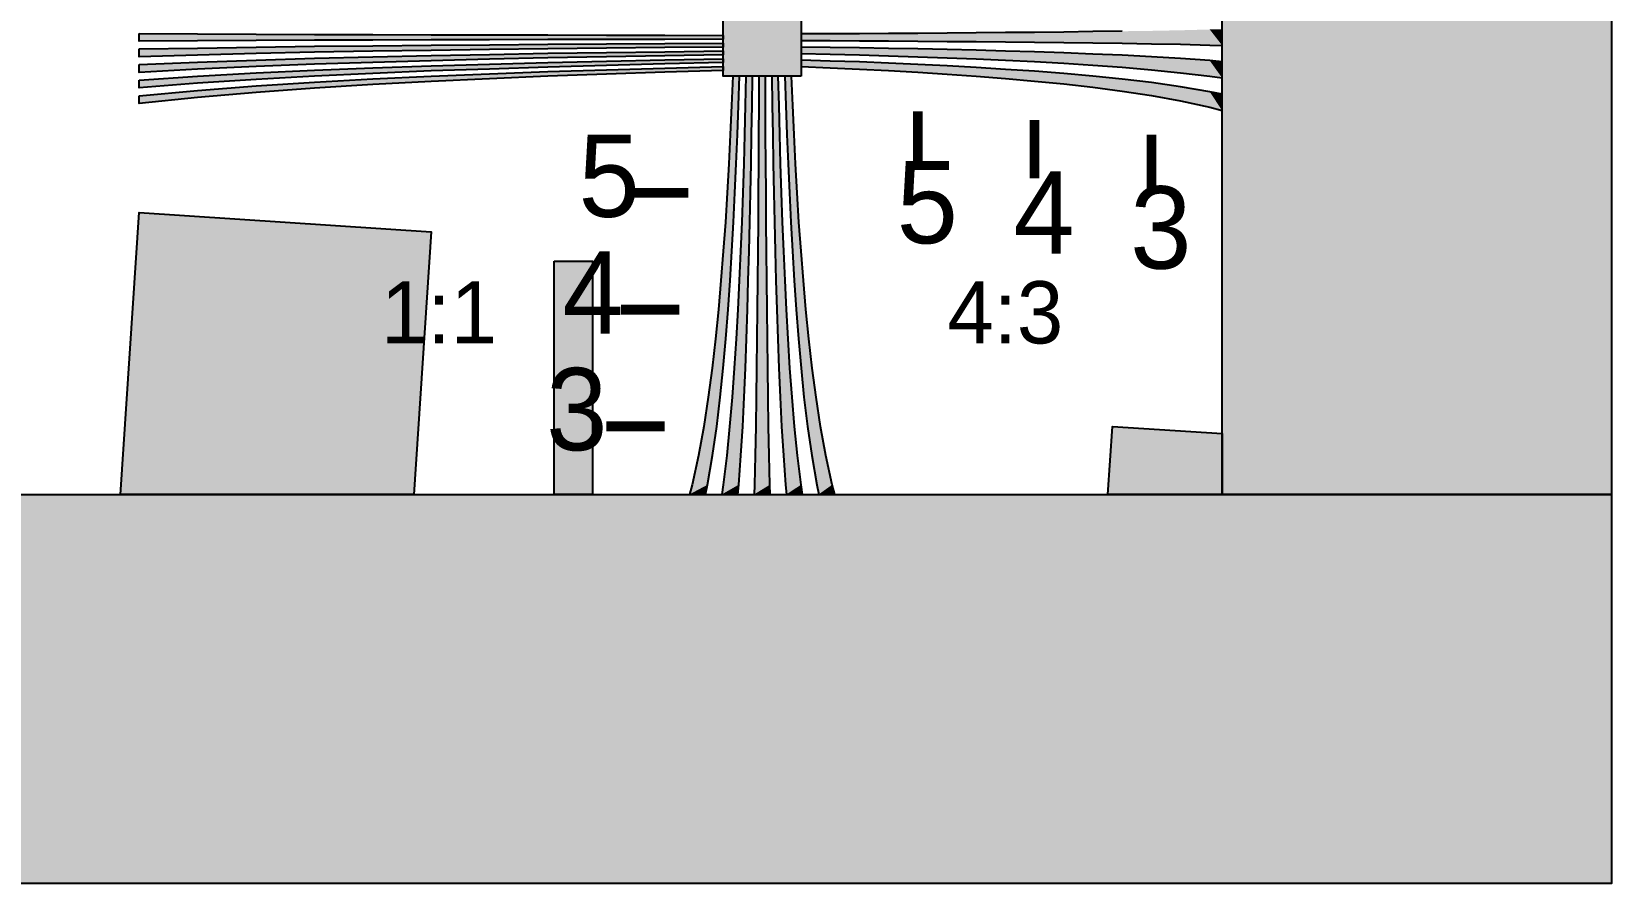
# Model space of a CAD drawing. Header units: millimetres. Extents: x 178 to 1404, y 24 to 984.
# Drawn here: x 1079.8 to 1404.4, y 24.2 to 199.4 of the extents above; entities that cross this region are included whole.
import ezdxf

# ---------------------------------------------------------------- set-up
doc = ezdxf.new("R2010")
doc.units = ezdxf.units.MM
for name, color, linetype in [('FRAME', 7, 'Continuous'), ('LABELS', 7, 'Continuous'), ('PERIPHERY', 7, 'Continuous'), ('SFR', 7, 'Continuous')]:
    doc.layers.add(name, color=color, linetype=linetype)

msp = doc.modelspace()

# ---------------------------------------------------------------- hatches: boundary and pattern name
at = {"layer": 'FRAME', "true_color": 0x000000}
h = msp.add_hatch(color=7, dxfattribs=at)
h.dxf.hatch_style = 1
h.paths.add_polyline_path([(1324.44, 904.25), (1404.44, 904.25), (1404.44, 104.25), (1324.44, 104.25), (1324.44, 904.25)])
h = msp.add_hatch(color=7, dxfattribs=at)
h.dxf.hatch_style = 1
h.paths.add_polyline_path([(1187.17, 152.23), (1195.07, 152.23), (1195.07, 104.25), (1187.17, 104.25), (1187.17, 152.23)])
h = msp.add_hatch(color=7, dxfattribs=at)
h.dxf.hatch_style = 1
h.paths.add_polyline_path([(177.8, 104.25), (1404.44, 104.25), (1404.44, 24.25), (177.8, 24.25), (177.8, 104.25)])
at = {"layer": 'PERIPHERY', "true_color": 0x000000}
h = msp.add_hatch(color=7, dxfattribs=at)
h.dxf.hatch_style = 1
h.paths.add_polyline_path([(1237.9, 190.24), (1221.9, 190.24), (1221.9, 206.24), (1237.9, 206.24), (1237.9, 190.24)])
h = msp.add_hatch(color=7, dxfattribs=at)
h.dxf.hatch_style = 1
h.paths.add_polyline_path([(1101.9, 199.04), (1113.9, 198.96), (1125.9, 198.92), (1137.9, 198.84), (1149.9, 198.8), (1161.9, 198.76), (1173.9, 198.72), (1185.9, 198.72), (1197.9, 198.68), (1209.9, 198.68), (1221.9, 198.64), (1221.9, 197.84), (1209.9, 197.8), (1197.9, 197.8), (1185.9, 197.76), (1173.9, 197.72), (1161.9, 197.72), (1149.9, 197.68), (1137.9, 197.64), (1125.9, 197.56), (1113.9, 197.52), (1101.9, 197.44), (1101.9, 199.04)])
h = msp.add_hatch(color=7, dxfattribs=at)
h.dxf.hatch_style = 1
h.paths.add_polyline_path([(1324.44, 199.92), (1321.9, 199.85), (1315.9, 199.69), (1309.9, 199.57), (1303.9, 199.49), (1297.9, 199.41), (1291.9, 199.33), (1285.9, 199.25), (1279.9, 199.21), (1273.9, 199.13), (1267.9, 199.09), (1261.9, 199.05), (1255.9, 199.01), (1249.9, 198.97), (1243.9, 198.93), (1237.9, 198.93), (1237.9, 197.57), (1243.9, 197.57), (1249.9, 197.53), (1255.9, 197.49), (1261.9, 197.45), (1267.9, 197.41), (1273.9, 197.37), (1279.9, 197.29), (1285.9, 197.25), (1291.9, 197.17), (1297.9, 197.09), (1303.9, 197.01), (1309.9, 196.93), (1315.9, 196.81), (1321.9, 196.65), (1324.44, 196.58), (1324.44, 199.92)])
h = msp.add_hatch(color=7, dxfattribs=at)
h.dxf.hatch_style = 1
h.paths.add_polyline_path([(1101.9, 195.84), (1113.9, 196.04), (1125.9, 196.24), (1137.9, 196.4), (1149.9, 196.52), (1161.9, 196.64), (1173.9, 196.72), (1185.9, 196.84), (1197.9, 196.92), (1209.9, 196.96), (1221.9, 197.04), (1221.9, 196.24), (1209.9, 196.12), (1197.9, 196), (1185.9, 195.88), (1173.9, 195.72), (1161.9, 195.56), (1149.9, 195.4), (1137.9, 195.16), (1125.9, 194.92), (1113.9, 194.6), (1101.9, 194.24), (1101.9, 195.84)])
h = msp.add_hatch(color=7, dxfattribs=at)
h.dxf.hatch_style = 1
h.paths.add_polyline_path([(1101.9, 192.64), (1113.9, 193.16), (1125.9, 193.56), (1137.9, 193.92), (1149.9, 194.24), (1161.9, 194.52), (1173.9, 194.72), (1185.9, 194.96), (1197.9, 195.12), (1209.9, 195.28), (1221.9, 195.44), (1221.9, 194.64), (1209.9, 194.44), (1197.9, 194.24), (1185.9, 194), (1173.9, 193.72), (1161.9, 193.44), (1149.9, 193.08), (1137.9, 192.71), (1125.9, 192.23), (1113.9, 191.68), (1101.9, 191.04), (1101.9, 192.64)])
h = msp.add_hatch(color=7, dxfattribs=at)
h.dxf.hatch_style = 1
h.paths.add_polyline_path([(1324.44, 193.23), (1321.9, 193.45), (1315.9, 193.89), (1309.9, 194.25), (1303.9, 194.57), (1297.9, 194.81), (1291.9, 195.05), (1285.9, 195.25), (1279.9, 195.41), (1273.9, 195.57), (1267.9, 195.73), (1261.9, 195.85), (1255.9, 195.97), (1249.9, 196.05), (1243.9, 196.17), (1237.9, 196.25), (1237.9, 194.93), (1243.9, 194.77), (1249.9, 194.61), (1255.9, 194.45), (1261.9, 194.25), (1267.9, 194.05), (1273.9, 193.81), (1279.9, 193.53), (1285.9, 193.25), (1291.9, 192.93), (1297.9, 192.53), (1303.9, 192.09), (1309.9, 191.57), (1315.9, 190.97), (1321.9, 190.25), (1324.44, 189.88), (1324.44, 193.23)])
h = msp.add_hatch(color=7, dxfattribs=at)
h.dxf.hatch_style = 1
h.paths.add_polyline_path([(1101.9, 189.44), (1113.9, 190.24), (1125.9, 190.92), (1137.9, 191.48), (1149.9, 191.96), (1161.9, 192.36), (1173.9, 192.71), (1185.9, 193.08), (1197.9, 193.36), (1209.9, 193.6), (1221.9, 193.84), (1221.9, 193.04), (1209.9, 192.76), (1197.9, 192.48), (1185.9, 192.12), (1173.9, 191.72), (1161.9, 191.32), (1149.9, 190.8), (1137.9, 190.24), (1125.9, 189.56), (1113.9, 188.8), (1101.9, 187.84), (1101.9, 189.44)])
h = msp.add_hatch(color=7, dxfattribs=at)
h.dxf.hatch_style = 1
h.paths.add_polyline_path([(1101.9, 186.23), (1113.9, 187.32), (1125.9, 188.24), (1137.9, 189), (1149.9, 189.68), (1161.9, 190.24), (1173.9, 190.72), (1185.9, 191.2), (1197.9, 191.56), (1209.9, 191.92), (1221.9, 192.24), (1221.9, 191.44), (1209.9, 191.08), (1197.9, 190.68), (1185.9, 190.24), (1173.9, 189.72), (1161.9, 189.16), (1149.9, 188.52), (1137.9, 187.76), (1125.9, 186.92), (1113.9, 185.88), (1101.9, 184.64), (1101.9, 186.23)])
h = msp.add_hatch(color=7, dxfattribs=at)
h.dxf.hatch_style = 1
h.paths.add_polyline_path([(1324.44, 186.52), (1321.9, 187.05), (1315.9, 188.05), (1309.9, 188.93), (1303.9, 189.65), (1297.9, 190.25), (1291.9, 190.77), (1285.9, 191.25), (1279.9, 191.65), (1273.9, 192.01), (1267.9, 192.37), (1261.9, 192.65), (1255.9, 192.93), (1249.9, 193.17), (1243.9, 193.37), (1237.9, 193.57), (1237.9, 192.25), (1243.9, 191.97), (1249.9, 191.69), (1255.9, 191.41), (1261.9, 191.05), (1267.9, 190.69), (1273.9, 190.25), (1279.9, 189.77), (1285.9, 189.25), (1291.9, 188.65), (1297.9, 187.97), (1303.9, 187.17), (1309.9, 186.25), (1315.9, 185.17), (1321.9, 183.85), (1324.44, 183.17), (1324.44, 186.52)])
h = msp.add_hatch(color=7, dxfattribs=at)
h.dxf.hatch_style = 1
h.paths.add_polyline_path([(1218.3, 104.25), (1218.71, 106.24), (1219.71, 112.24), (1220.59, 118.24), (1221.31, 124.24), (1221.91, 130.24), (1222.43, 136.24), (1222.91, 142.24), (1223.31, 148.24), (1223.67, 154.24), (1224.03, 160.24), (1224.31, 166.24), (1224.59, 172.24), (1224.83, 178.24), (1225.03, 184.24), (1225.23, 190.24), (1223.91, 190.24), (1223.63, 184.24), (1223.35, 178.24), (1223.07, 172.24), (1222.71, 166.24), (1222.35, 160.24), (1221.91, 154.24), (1221.43, 148.24), (1220.91, 142.24), (1220.31, 136.24), (1219.63, 130.24), (1218.83, 124.24), (1217.91, 118.24), (1216.83, 112.24), (1215.51, 106.24), (1214.98, 104.25), (1218.3, 104.25)])
h = msp.add_hatch(color=7, dxfattribs=at)
h.dxf.hatch_style = 1
h.paths.add_polyline_path([(1224.94, 104.25), (1225.11, 106.24), (1225.55, 112.24), (1225.92, 118.24), (1226.24, 124.24), (1226.48, 130.24), (1226.72, 136.24), (1226.91, 142.24), (1227.07, 148.24), (1227.23, 154.24), (1227.4, 160.24), (1227.51, 166.24), (1227.64, 172.24), (1227.72, 178.24), (1227.83, 184.24), (1227.92, 190.24), (1226.59, 190.24), (1226.43, 184.24), (1226.28, 178.24), (1226.12, 172.24), (1225.92, 166.24), (1225.72, 160.24), (1225.48, 154.24), (1225.19, 148.24), (1224.92, 142.24), (1224.6, 136.24), (1224.19, 130.24), (1223.76, 124.24), (1223.23, 118.24), (1222.63, 112.24), (1221.91, 106.24), (1221.62, 104.25), (1224.94, 104.25)])
h = msp.add_hatch(color=7, dxfattribs=at)
h.dxf.hatch_style = 1
h.paths.add_polyline_path([(1231.56, 104.25), (1231.51, 106.24), (1231.35, 112.24), (1231.23, 118.24), (1231.15, 124.24), (1231.07, 130.24), (1230.99, 136.24), (1230.91, 142.24), (1230.87, 148.24), (1230.79, 154.24), (1230.75, 160.24), (1230.71, 166.24), (1230.67, 172.24), (1230.63, 178.24), (1230.59, 184.24), (1230.59, 190.24), (1229.23, 190.24), (1229.23, 184.24), (1229.19, 178.24), (1229.15, 172.24), (1229.11, 166.24), (1229.07, 160.24), (1229.04, 154.24), (1228.96, 148.24), (1228.91, 142.24), (1228.83, 136.24), (1228.75, 130.24), (1228.67, 124.24), (1228.59, 118.24), (1228.47, 112.24), (1228.31, 106.24), (1228.26, 104.25), (1231.56, 104.25)])
h = msp.add_hatch(color=7, dxfattribs=at)
h.dxf.hatch_style = 1
h.paths.add_polyline_path([(1238.21, 104.25), (1237.91, 106.24), (1237.19, 112.24), (1236.59, 118.24), (1236.07, 124.24), (1235.63, 130.24), (1235.23, 136.24), (1234.91, 142.24), (1234.63, 148.24), (1234.35, 154.24), (1234.11, 160.24), (1233.91, 166.24), (1233.71, 172.24), (1233.55, 178.24), (1233.39, 184.24), (1233.23, 190.24), (1231.91, 190.24), (1231.99, 184.24), (1232.11, 178.24), (1232.19, 172.24), (1232.31, 166.24), (1232.43, 160.24), (1232.59, 154.24), (1232.75, 148.24), (1232.91, 142.24), (1233.11, 136.24), (1233.35, 130.24), (1233.59, 124.24), (1233.91, 118.24), (1234.27, 112.24), (1234.71, 106.24), (1234.89, 104.25), (1238.21, 104.25)])
h = msp.add_hatch(color=7, dxfattribs=at)
h.dxf.hatch_style = 1
h.paths.add_polyline_path([(1244.85, 104.25), (1244.32, 106.24), (1242.99, 112.24), (1241.91, 118.24), (1240.99, 124.24), (1240.19, 130.24), (1239.51, 136.24), (1238.91, 142.24), (1238.4, 148.24), (1237.92, 154.24), (1237.47, 160.24), (1237.11, 166.24), (1236.75, 172.24), (1236.47, 178.24), (1236.19, 184.24), (1235.91, 190.24), (1234.59, 190.24), (1234.79, 184.24), (1234.99, 178.24), (1235.23, 172.24), (1235.52, 166.24), (1235.79, 160.24), (1236.15, 154.24), (1236.52, 148.24), (1236.92, 142.24), (1237.39, 136.24), (1237.92, 130.24), (1238.51, 124.24), (1239.23, 118.24), (1240.12, 112.24), (1241.12, 106.24), (1241.53, 104.25), (1244.85, 104.25)])
at = {"layer": 'SFR', "true_color": 0x000000}
h = msp.add_hatch(color=7, dxfattribs=at)
h.dxf.hatch_style = 1
h.paths.add_polyline_path([(1158.3, 104.25), (1098.03, 104.25), (1101.9, 162.24), (1161.9, 158.24), (1158.3, 104.25)])
h = msp.add_hatch(color=7, dxfattribs=at)
h.dxf.hatch_style = 1
h.paths.add_polyline_path([(1324.44, 104.25), (1300.96, 104.25), (1301.9, 118.24), (1324.44, 116.74), (1324.44, 104.25)])

# ---------------------------------------------------------------- linework, layer by layer
at = {"layer": 'FRAME', "color": 250}
for points in [[(1324.44, 904.25), (1404.44, 904.25), (1404.44, 104.25), (1324.44, 104.25), (1324.44, 904.25)], [(1187.17, 152.23), (1195.07, 152.23), (1195.07, 104.25), (1187.17, 104.25), (1187.17, 152.23)], [(177.8, 104.25), (1404.44, 104.25), (1404.44, 24.25), (177.8, 24.25), (177.8, 104.25)]]:
    msp.add_lwpolyline(points, close=True, dxfattribs=at)
at = {"layer": 'FRAME', "color": 250, "true_color": 0x000000}
for points in [[(1324.44, 904.25), (1324.44, 104.25), (1404.44, 104.25)], [(1404.44, 104.25), (1404.44, 904.25), (1324.44, 904.25)], [(1187.17, 152.23), (1187.17, 104.25), (1195.07, 104.25)], [(1195.07, 104.25), (1195.07, 152.23), (1187.17, 152.23)], [(177.8, 104.25), (177.8, 24.25), (1404.44, 24.25)], [(1404.44, 24.25), (1404.44, 104.25), (177.8, 104.25)]]:
    msp.add_solid(points, dxfattribs=at)
at = {"layer": 'PERIPHERY', "color": 250}
for points in [[(1237.9, 190.24), (1221.9, 190.24), (1221.9, 206.24), (1237.9, 206.24), (1237.9, 190.24)], [(1101.9, 199.04), (1113.9, 198.96), (1125.9, 198.92), (1137.9, 198.84), (1149.9, 198.8), (1161.9, 198.76), (1173.9, 198.72), (1185.9, 198.72), (1197.9, 198.68), (1209.9, 198.68), (1221.9, 198.64), (1221.9, 197.84), (1209.9, 197.8), (1197.9, 197.8), (1185.9, 197.76), (1173.9, 197.72), (1161.9, 197.72), (1149.9, 197.68), (1137.9, 197.64), (1125.9, 197.56), (1113.9, 197.52), (1101.9, 197.44), (1101.9, 199.04)], [(1101.9, 195.84), (1113.9, 196.04), (1125.9, 196.24), (1137.9, 196.4), (1149.9, 196.52), (1161.9, 196.64), (1173.9, 196.72), (1185.9, 196.84), (1197.9, 196.92), (1209.9, 196.96), (1221.9, 197.04), (1221.9, 196.24), (1209.9, 196.12), (1197.9, 196), (1185.9, 195.88), (1173.9, 195.72), (1161.9, 195.56), (1149.9, 195.4), (1137.9, 195.16), (1125.9, 194.92), (1113.9, 194.6), (1101.9, 194.24), (1101.9, 195.84)], [(1101.9, 192.64), (1113.9, 193.16), (1125.9, 193.56), (1137.9, 193.92), (1149.9, 194.24), (1161.9, 194.52), (1173.9, 194.72), (1185.9, 194.96), (1197.9, 195.12), (1209.9, 195.28), (1221.9, 195.44), (1221.9, 194.64), (1209.9, 194.44), (1197.9, 194.24), (1185.9, 194), (1173.9, 193.72), (1161.9, 193.44), (1149.9, 193.08), (1137.9, 192.71), (1125.9, 192.23), (1113.9, 191.68), (1101.9, 191.04), (1101.9, 192.64)], [(1324.44, 193.23), (1321.9, 193.45), (1315.9, 193.89), (1309.9, 194.25), (1303.9, 194.57), (1297.9, 194.81), (1291.9, 195.05), (1285.9, 195.25), (1279.9, 195.41), (1273.9, 195.57), (1267.9, 195.73), (1261.9, 195.85), (1255.9, 195.97), (1249.9, 196.05), (1243.9, 196.17), (1237.9, 196.25), (1237.9, 194.93), (1243.9, 194.77), (1249.9, 194.61), (1255.9, 194.45), (1261.9, 194.25), (1267.9, 194.05), (1273.9, 193.81), (1279.9, 193.53), (1285.9, 193.25), (1291.9, 192.93), (1297.9, 192.53), (1303.9, 192.09), (1309.9, 191.57), (1315.9, 190.97), (1321.9, 190.25), (1324.44, 189.88), (1324.44, 193.23)], [(1101.9, 189.44), (1113.9, 190.24), (1125.9, 190.92), (1137.9, 191.48), (1149.9, 191.96), (1161.9, 192.36), (1173.9, 192.71), (1185.9, 193.08), (1197.9, 193.36), (1209.9, 193.6), (1221.9, 193.84), (1221.9, 193.04), (1209.9, 192.76), (1197.9, 192.48), (1185.9, 192.12), (1173.9, 191.72), (1161.9, 191.32), (1149.9, 190.8), (1137.9, 190.24), (1125.9, 189.56), (1113.9, 188.8), (1101.9, 187.84), (1101.9, 189.44)], [(1101.9, 186.23), (1113.9, 187.32), (1125.9, 188.24), (1137.9, 189), (1149.9, 189.68), (1161.9, 190.24), (1173.9, 190.72), (1185.9, 191.2), (1197.9, 191.56), (1209.9, 191.92), (1221.9, 192.24), (1221.9, 191.44), (1209.9, 191.08), (1197.9, 190.68), (1185.9, 190.24), (1173.9, 189.72), (1161.9, 189.16), (1149.9, 188.52), (1137.9, 187.76), (1125.9, 186.92), (1113.9, 185.88), (1101.9, 184.64), (1101.9, 186.23)], [(1324.44, 186.52), (1321.9, 187.05), (1315.9, 188.05), (1309.9, 188.93), (1303.9, 189.65), (1297.9, 190.25), (1291.9, 190.77), (1285.9, 191.25), (1279.9, 191.65), (1273.9, 192.01), (1267.9, 192.37), (1261.9, 192.65), (1255.9, 192.93), (1249.9, 193.17), (1243.9, 193.37), (1237.9, 193.57), (1237.9, 192.25), (1243.9, 191.97), (1249.9, 191.69), (1255.9, 191.41), (1261.9, 191.05), (1267.9, 190.69), (1273.9, 190.25), (1279.9, 189.77), (1285.9, 189.25), (1291.9, 188.65), (1297.9, 187.97), (1303.9, 187.17), (1309.9, 186.25), (1315.9, 185.17), (1321.9, 183.85), (1324.44, 183.17), (1324.44, 186.52)], [(1218.3, 104.25), (1218.71, 106.24), (1219.71, 112.24), (1220.59, 118.24), (1221.31, 124.24), (1221.91, 130.24), (1222.43, 136.24), (1222.91, 142.24), (1223.31, 148.24), (1223.67, 154.24), (1224.03, 160.24), (1224.31, 166.24), (1224.59, 172.24), (1224.83, 178.24), (1225.03, 184.24), (1225.23, 190.24), (1223.91, 190.24), (1223.63, 184.24), (1223.35, 178.24), (1223.07, 172.24), (1222.71, 166.24), (1222.35, 160.24), (1221.91, 154.24), (1221.43, 148.24), (1220.91, 142.24), (1220.31, 136.24), (1219.63, 130.24), (1218.83, 124.24), (1217.91, 118.24), (1216.83, 112.24), (1215.51, 106.24), (1214.98, 104.25), (1218.3, 104.25)], [(1224.94, 104.25), (1225.11, 106.24), (1225.55, 112.24), (1225.92, 118.24), (1226.24, 124.24), (1226.48, 130.24), (1226.72, 136.24), (1226.91, 142.24), (1227.07, 148.24), (1227.23, 154.24), (1227.4, 160.24), (1227.51, 166.24), (1227.64, 172.24), (1227.72, 178.24), (1227.83, 184.24), (1227.92, 190.24), (1226.59, 190.24), (1226.43, 184.24), (1226.28, 178.24), (1226.12, 172.24), (1225.92, 166.24), (1225.72, 160.24), (1225.48, 154.24), (1225.19, 148.24), (1224.92, 142.24), (1224.6, 136.24), (1224.19, 130.24), (1223.76, 124.24), (1223.23, 118.24), (1222.63, 112.24), (1221.91, 106.24), (1221.62, 104.25), (1224.94, 104.25)], [(1231.56, 104.25), (1231.51, 106.24), (1231.35, 112.24), (1231.23, 118.24), (1231.15, 124.24), (1231.07, 130.24), (1230.99, 136.24), (1230.91, 142.24), (1230.87, 148.24), (1230.79, 154.24), (1230.75, 160.24), (1230.71, 166.24), (1230.67, 172.24), (1230.63, 178.24), (1230.59, 184.24), (1230.59, 190.24), (1229.23, 190.24), (1229.23, 184.24), (1229.19, 178.24), (1229.15, 172.24), (1229.11, 166.24), (1229.07, 160.24), (1229.04, 154.24), (1228.96, 148.24), (1228.91, 142.24), (1228.83, 136.24), (1228.75, 130.24), (1228.67, 124.24), (1228.59, 118.24), (1228.47, 112.24), (1228.31, 106.24), (1228.26, 104.25), (1231.56, 104.25)], [(1238.21, 104.25), (1237.91, 106.24), (1237.19, 112.24), (1236.59, 118.24), (1236.07, 124.24), (1235.63, 130.24), (1235.23, 136.24), (1234.91, 142.24), (1234.63, 148.24), (1234.35, 154.24), (1234.11, 160.24), (1233.91, 166.24), (1233.71, 172.24), (1233.55, 178.24), (1233.39, 184.24), (1233.23, 190.24), (1231.91, 190.24), (1231.99, 184.24), (1232.11, 178.24), (1232.19, 172.24), (1232.31, 166.24), (1232.43, 160.24), (1232.59, 154.24), (1232.75, 148.24), (1232.91, 142.24), (1233.11, 136.24), (1233.35, 130.24), (1233.59, 124.24), (1233.91, 118.24), (1234.27, 112.24), (1234.71, 106.24), (1234.89, 104.25), (1238.21, 104.25)], [(1244.85, 104.25), (1244.32, 106.24), (1242.99, 112.24), (1241.91, 118.24), (1240.99, 124.24), (1240.19, 130.24), (1239.51, 136.24), (1238.91, 142.24), (1238.4, 148.24), (1237.92, 154.24), (1237.47, 160.24), (1237.11, 166.24), (1236.75, 172.24), (1236.47, 178.24), (1236.19, 184.24), (1235.91, 190.24), (1234.59, 190.24), (1234.79, 184.24), (1234.99, 178.24), (1235.23, 172.24), (1235.52, 166.24), (1235.79, 160.24), (1236.15, 154.24), (1236.52, 148.24), (1236.92, 142.24), (1237.39, 136.24), (1237.92, 130.24), (1238.51, 124.24), (1239.23, 118.24), (1240.12, 112.24), (1241.12, 106.24), (1241.53, 104.25), (1244.85, 104.25)]]:
    msp.add_lwpolyline(points, close=True, dxfattribs=at)
msp.add_lwpolyline([(1303.9, 199.49), (1297.9, 199.41), (1291.9, 199.33), (1285.9, 199.25), (1279.9, 199.21), (1273.9, 199.13), (1267.9, 199.09), (1261.9, 199.05), (1255.9, 199.01), (1249.9, 198.97), (1243.9, 198.93), (1237.9, 198.93), (1237.9, 197.57), (1243.9, 197.57), (1249.9, 197.53), (1255.9, 197.49), (1261.9, 197.45), (1267.9, 197.41), (1273.9, 197.37), (1279.9, 197.29), (1285.9, 197.25), (1291.9, 197.17), (1297.9, 197.09), (1303.9, 197.01), (1309.9, 196.93), (1315.9, 196.81), (1321.9, 196.65), (1324.44, 196.58), (1324.44, 199.92)], dxfattribs=at)
at = {"layer": 'PERIPHERY', "color": 250, "lineweight": 35, "const_width": 2}
for points in [[(1261.9, 183.05), (1261.9, 171.05)], [(1285.9, 181.25), (1285.9, 169.25)], [(1309.9, 178.25), (1309.9, 166.25)], [(1214.71, 166.24), (1202.71, 166.24)], [(1212.91, 142.24), (1200.91, 142.24)], [(1209.91, 118.24), (1197.91, 118.24)]]:
    msp.add_lwpolyline(points, dxfattribs=at)
at = {"layer": 'PERIPHERY', "color": 250, "true_color": 0x000000}
for points in [[(1237.9, 190.24), (1237.9, 206.24), (1221.9, 206.24)], [(1221.9, 206.24), (1221.9, 190.24), (1237.9, 190.24)], [(1101.9, 199.04), (1101.9, 197.44), (1113.9, 197.52)], [(1101.9, 199.04), (1113.9, 197.52), (1125.9, 197.56)], [(1101.9, 199.04), (1125.9, 197.56), (1137.9, 197.64)], [(1101.9, 199.04), (1137.9, 197.64), (1149.9, 197.68)], [(1101.9, 199.04), (1149.9, 197.68), (1161.9, 197.72)], [(1101.9, 199.04), (1161.9, 197.72), (1173.9, 197.72)], [(1101.9, 199.04), (1173.9, 197.72), (1185.9, 197.76)], [(1101.9, 199.04), (1185.9, 197.76), (1197.9, 197.8)], [(1101.9, 199.04), (1197.9, 197.8), (1209.9, 197.8)], [(1101.9, 199.04), (1209.9, 197.8), (1221.9, 197.84)], [(1221.9, 197.84), (1113.9, 198.96), (1101.9, 199.04)], [(1221.9, 197.84), (1125.9, 198.92), (1113.9, 198.96)], [(1221.9, 197.84), (1137.9, 198.84), (1125.9, 198.92)], [(1221.9, 197.84), (1149.9, 198.8), (1137.9, 198.84)], [(1221.9, 197.84), (1161.9, 198.76), (1149.9, 198.8)], [(1221.9, 197.84), (1173.9, 198.72), (1161.9, 198.76)], [(1221.9, 197.84), (1185.9, 198.72), (1173.9, 198.72)], [(1221.9, 197.84), (1197.9, 198.68), (1185.9, 198.72)], [(1221.9, 197.84), (1209.9, 198.68), (1197.9, 198.68)], [(1221.9, 197.84), (1221.9, 198.64), (1209.9, 198.68)], [(1324.44, 196.58), (1243.9, 198.93), (1237.9, 198.93)], [(1237.9, 198.93), (1237.9, 197.57), (1243.9, 197.57)], [(1237.9, 198.93), (1243.9, 197.57), (1249.9, 197.53)], [(1237.9, 198.93), (1249.9, 197.53), (1255.9, 197.49)], [(1237.9, 198.93), (1255.9, 197.49), (1261.9, 197.45)], [(1237.9, 198.93), (1261.9, 197.45), (1267.9, 197.41)], [(1237.9, 198.93), (1267.9, 197.41), (1273.9, 197.37)], [(1237.9, 198.93), (1273.9, 197.37), (1279.9, 197.29)], [(1237.9, 198.93), (1279.9, 197.29), (1285.9, 197.25)], [(1237.9, 198.93), (1285.9, 197.25), (1291.9, 197.17)], [(1237.9, 198.93), (1291.9, 197.17), (1297.9, 197.09)], [(1237.9, 198.93), (1297.9, 197.09), (1303.9, 197.01)], [(1237.9, 198.93), (1303.9, 197.01), (1309.9, 196.93)], [(1237.9, 198.93), (1309.9, 196.93), (1315.9, 196.81)], [(1324.44, 196.58), (1237.9, 198.93), (1315.9, 196.81)], [(1324.44, 196.58), (1249.9, 198.97), (1243.9, 198.93)], [(1324.44, 196.58), (1255.9, 199.01), (1249.9, 198.97)], [(1324.44, 196.58), (1261.9, 199.05), (1255.9, 199.01)], [(1324.44, 196.58), (1267.9, 199.09), (1261.9, 199.05)], [(1324.44, 196.58), (1273.9, 199.13), (1267.9, 199.09)], [(1324.44, 196.58), (1279.9, 199.21), (1273.9, 199.13)], [(1324.44, 196.58), (1285.9, 199.25), (1279.9, 199.21)], [(1324.44, 196.58), (1291.9, 199.33), (1285.9, 199.25)], [(1324.44, 196.58), (1297.9, 199.41), (1291.9, 199.33)], [(1324.44, 196.58), (1303.9, 199.49), (1297.9, 199.41)], [(1324.44, 196.58), (1309.9, 199.57), (1303.9, 199.49)], [(1324.44, 196.58), (1315.9, 199.69), (1309.9, 199.57)], [(1324.44, 196.58), (1321.9, 199.85), (1315.9, 199.69)], [(1324.44, 196.58), (1324.44, 199.92), (1321.9, 199.85)], [(1101.9, 195.84), (1221.9, 196.24), (1221.9, 197.04)], [(1101.9, 195.84), (1221.9, 197.04), (1209.9, 196.96)], [(1101.9, 195.84), (1209.9, 196.96), (1197.9, 196.92)], [(1101.9, 195.84), (1197.9, 196.92), (1185.9, 196.84)], [(1101.9, 195.84), (1185.9, 196.84), (1173.9, 196.72)], [(1101.9, 195.84), (1173.9, 196.72), (1161.9, 196.64)], [(1101.9, 195.84), (1161.9, 196.64), (1149.9, 196.52)], [(1101.9, 195.84), (1149.9, 196.52), (1137.9, 196.4)], [(1101.9, 195.84), (1137.9, 196.4), (1125.9, 196.24)], [(1101.9, 195.84), (1209.9, 196.12), (1221.9, 196.24)], [(1125.9, 196.24), (1113.9, 196.04), (1101.9, 195.84)], [(1101.9, 195.84), (1197.9, 196), (1209.9, 196.12)], [(1101.9, 195.84), (1185.9, 195.88), (1197.9, 196)], [(1101.9, 195.84), (1173.9, 195.72), (1185.9, 195.88)], [(1101.9, 195.84), (1101.9, 194.24), (1113.9, 194.6)], [(1101.9, 195.84), (1113.9, 194.6), (1125.9, 194.92)], [(1101.9, 195.84), (1125.9, 194.92), (1137.9, 195.16)], [(1101.9, 195.84), (1137.9, 195.16), (1149.9, 195.4)], [(1101.9, 195.84), (1149.9, 195.4), (1161.9, 195.56)], [(1101.9, 195.84), (1161.9, 195.56), (1173.9, 195.72)], [(1101.9, 192.64), (1221.9, 194.64), (1221.9, 195.44)], [(1101.9, 192.64), (1221.9, 195.44), (1209.9, 195.28)], [(1101.9, 192.64), (1209.9, 195.28), (1197.9, 195.12)], [(1101.9, 192.64), (1197.9, 195.12), (1185.9, 194.96)], [(1101.9, 192.64), (1185.9, 194.96), (1173.9, 194.72)], [(1291.9, 195.05), (1243.9, 196.17), (1237.9, 196.25)], [(1291.9, 195.05), (1237.9, 196.25), (1237.9, 194.93)], [(1291.9, 195.05), (1237.9, 194.93), (1243.9, 194.77)], [(1291.9, 195.05), (1249.9, 196.05), (1243.9, 196.17)], [(1291.9, 195.05), (1243.9, 194.77), (1249.9, 194.61)], [(1291.9, 195.05), (1255.9, 195.97), (1249.9, 196.05)], [(1291.9, 195.05), (1249.9, 194.61), (1255.9, 194.45)], [(1291.9, 195.05), (1261.9, 195.85), (1255.9, 195.97)], [(1291.9, 195.05), (1255.9, 194.45), (1261.9, 194.25)], [(1291.9, 195.05), (1267.9, 195.73), (1261.9, 195.85)], [(1291.9, 195.05), (1261.9, 194.25), (1267.9, 194.05)], [(1291.9, 195.05), (1273.9, 195.57), (1267.9, 195.73)], [(1291.9, 195.05), (1267.9, 194.05), (1273.9, 193.81)], [(1291.9, 195.05), (1279.9, 195.41), (1273.9, 195.57)], [(1291.9, 195.05), (1273.9, 193.81), (1279.9, 193.53)], [(1291.9, 195.05), (1285.9, 195.25), (1279.9, 195.41)], [(1291.9, 195.05), (1279.9, 193.53), (1285.9, 193.25)], [(1291.9, 195.05), (1285.9, 193.25), (1291.9, 192.93)], [(1324.44, 189.88), (1297.9, 194.81), (1291.9, 195.05)], [(1291.9, 195.05), (1291.9, 192.93), (1297.9, 192.53)], [(1291.9, 195.05), (1297.9, 192.53), (1303.9, 192.09)], [(1291.9, 195.05), (1303.9, 192.09), (1309.9, 191.57)], [(1291.9, 195.05), (1309.9, 191.57), (1315.9, 190.97)], [(1291.9, 195.05), (1315.9, 190.97), (1321.9, 190.25)], [(1291.9, 195.05), (1321.9, 190.25), (1324.44, 189.88)], [(1324.44, 189.88), (1303.9, 194.57), (1297.9, 194.81)], [(1101.9, 192.64), (1173.9, 194.72), (1161.9, 194.52)], [(1101.9, 192.64), (1209.9, 194.44), (1221.9, 194.64)], [(1101.9, 192.64), (1161.9, 194.52), (1149.9, 194.24)], [(1101.9, 192.64), (1197.9, 194.24), (1209.9, 194.44)], [(1101.9, 192.64), (1185.9, 194), (1197.9, 194.24)], [(1101.9, 192.64), (1149.9, 194.24), (1137.9, 193.92)], [(1101.9, 192.64), (1173.9, 193.72), (1185.9, 194)], [(1101.9, 192.64), (1137.9, 193.92), (1125.9, 193.56)], [(1101.9, 189.44), (1185.9, 192.12), (1221.9, 193.84)], [(1101.9, 189.44), (1221.9, 193.84), (1209.9, 193.6)], [(1101.9, 192.64), (1161.9, 193.44), (1173.9, 193.72)], [(1101.9, 189.44), (1209.9, 193.6), (1197.9, 193.36)], [(1125.9, 193.56), (1113.9, 193.16), (1101.9, 192.64)], [(1101.9, 192.64), (1149.9, 193.08), (1161.9, 193.44)], [(1101.9, 189.44), (1197.9, 193.36), (1185.9, 193.08)], [(1101.9, 192.64), (1137.9, 192.71), (1149.9, 193.08)], [(1101.9, 189.44), (1185.9, 193.08), (1173.9, 192.71)], [(1101.9, 192.64), (1125.9, 192.23), (1137.9, 192.71)], [(1101.9, 189.44), (1173.9, 192.71), (1161.9, 192.36)], [(1101.9, 192.64), (1101.9, 191.04), (1113.9, 191.68)], [(1101.9, 192.64), (1113.9, 191.68), (1125.9, 192.23)], [(1101.9, 189.44), (1161.9, 192.36), (1149.9, 191.96)], [(1101.9, 186.23), (1161.9, 189.16), (1221.9, 192.24)], [(1101.9, 186.23), (1221.9, 192.24), (1209.9, 191.92)], [(1101.9, 189.44), (1173.9, 191.72), (1185.9, 192.12)], [(1101.9, 189.44), (1149.9, 191.96), (1137.9, 191.48)], [(1101.9, 186.23), (1209.9, 191.92), (1197.9, 191.56)], [(1101.9, 189.44), (1161.9, 191.32), (1173.9, 191.72)], [(1101.9, 186.23), (1197.9, 191.56), (1185.9, 191.2)], [(1161.9, 189.16), (1173.9, 189.72), (1221.9, 192.24)], [(1173.9, 189.72), (1185.9, 190.24), (1221.9, 192.24)], [(1185.9, 192.12), (1197.9, 192.48), (1221.9, 193.84)], [(1185.9, 190.24), (1197.9, 190.68), (1221.9, 192.24)], [(1197.9, 192.48), (1209.9, 192.76), (1221.9, 193.84)], [(1197.9, 190.68), (1209.9, 191.08), (1221.9, 192.24)], [(1209.9, 192.76), (1221.9, 193.04), (1221.9, 193.84)], [(1209.9, 191.08), (1221.9, 191.44), (1221.9, 192.24)], [(1303.9, 189.65), (1243.9, 193.37), (1237.9, 193.57)], [(1303.9, 189.65), (1237.9, 193.57), (1237.9, 192.25)], [(1303.9, 189.65), (1237.9, 192.25), (1243.9, 191.97)], [(1303.9, 189.65), (1249.9, 193.17), (1243.9, 193.37)], [(1303.9, 189.65), (1243.9, 191.97), (1249.9, 191.69)], [(1303.9, 189.65), (1255.9, 192.93), (1249.9, 193.17)], [(1303.9, 189.65), (1249.9, 191.69), (1255.9, 191.41)], [(1303.9, 189.65), (1261.9, 192.65), (1255.9, 192.93)], [(1303.9, 189.65), (1267.9, 192.37), (1261.9, 192.65)], [(1303.9, 189.65), (1273.9, 192.01), (1267.9, 192.37)], [(1303.9, 189.65), (1279.9, 191.65), (1273.9, 192.01)], [(1303.9, 189.65), (1285.9, 191.25), (1279.9, 191.65)], [(1324.44, 189.88), (1309.9, 194.25), (1303.9, 194.57)], [(1324.44, 189.88), (1315.9, 193.89), (1309.9, 194.25)], [(1324.44, 189.88), (1321.9, 193.45), (1315.9, 193.89)], [(1324.44, 189.88), (1324.44, 193.23), (1321.9, 193.45)], [(1101.9, 189.44), (1137.9, 191.48), (1125.9, 190.92)], [(1101.9, 189.44), (1149.9, 190.8), (1161.9, 191.32)], [(1101.9, 186.23), (1185.9, 191.2), (1173.9, 190.72)], [(1125.9, 190.92), (1113.9, 190.24), (1101.9, 189.44)], [(1101.9, 189.44), (1137.9, 190.24), (1149.9, 190.8)], [(1101.9, 186.23), (1173.9, 190.72), (1161.9, 190.24)], [(1101.9, 189.44), (1125.9, 189.56), (1137.9, 190.24)], [(1101.9, 186.23), (1161.9, 190.24), (1149.9, 189.68)], [(1101.9, 186.23), (1149.9, 189.68), (1137.9, 189)], [(1101.9, 189.44), (1113.9, 188.8), (1125.9, 189.56)], [(1101.9, 189.44), (1101.9, 187.84), (1113.9, 188.8)], [(1101.9, 186.23), (1149.9, 188.52), (1161.9, 189.16)], [(1101.9, 186.23), (1137.9, 189), (1125.9, 188.24)], [(1101.9, 186.23), (1137.9, 187.76), (1149.9, 188.52)], [(1221.31, 124.24), (1225.03, 184.24), (1225.23, 190.24)], [(1221.31, 124.24), (1225.23, 190.24), (1223.91, 190.24)], [(1221.31, 124.24), (1223.91, 190.24), (1223.63, 184.24)], [(1226.72, 136.24), (1226.59, 190.24), (1226.43, 184.24)], [(1226.72, 136.24), (1227.92, 190.24), (1226.59, 190.24)], [(1226.72, 136.24), (1227.83, 184.24), (1227.92, 190.24)], [(1228.26, 104.25), (1230.59, 184.24), (1230.59, 190.24)], [(1228.26, 104.25), (1230.59, 190.24), (1228.47, 112.24)], [(1230.59, 190.24), (1228.59, 118.24), (1228.47, 112.24)], [(1230.59, 190.24), (1228.67, 124.24), (1228.59, 118.24)], [(1230.59, 190.24), (1228.75, 130.24), (1228.67, 124.24)], [(1230.59, 190.24), (1228.83, 136.24), (1228.75, 130.24)], [(1230.59, 190.24), (1228.91, 142.24), (1228.83, 136.24)], [(1230.59, 190.24), (1228.96, 148.24), (1228.91, 142.24)], [(1230.59, 190.24), (1229.04, 154.24), (1228.96, 148.24)], [(1230.59, 190.24), (1229.07, 160.24), (1229.04, 154.24)], [(1230.59, 190.24), (1229.11, 166.24), (1229.07, 160.24)], [(1230.59, 190.24), (1229.15, 172.24), (1229.11, 166.24)], [(1230.59, 190.24), (1229.19, 178.24), (1229.15, 172.24)], [(1230.59, 190.24), (1229.23, 184.24), (1229.19, 178.24)], [(1230.59, 190.24), (1229.23, 190.24), (1229.23, 184.24)], [(1234.89, 104.25), (1233.23, 190.24), (1231.91, 190.24)], [(1234.89, 104.25), (1231.91, 190.24), (1231.99, 184.24)], [(1234.89, 104.25), (1233.39, 184.24), (1233.23, 190.24)], [(1236.19, 184.24), (1235.91, 190.24), (1234.59, 190.24)], [(1236.75, 172.24), (1236.19, 184.24), (1234.59, 190.24)], [(1237.11, 166.24), (1236.75, 172.24), (1234.59, 190.24)], [(1237.47, 160.24), (1237.11, 166.24), (1234.59, 190.24)], [(1241.53, 104.25), (1237.47, 160.24), (1234.59, 190.24)], [(1241.53, 104.25), (1234.59, 190.24), (1234.79, 184.24)], [(1303.9, 189.65), (1255.9, 191.41), (1261.9, 191.05)], [(1303.9, 189.65), (1261.9, 191.05), (1267.9, 190.69)], [(1303.9, 189.65), (1267.9, 190.69), (1273.9, 190.25)], [(1303.9, 189.65), (1273.9, 190.25), (1279.9, 189.77)], [(1303.9, 189.65), (1279.9, 189.77), (1285.9, 189.25)], [(1303.9, 189.65), (1291.9, 190.77), (1285.9, 191.25)], [(1303.9, 189.65), (1285.9, 189.25), (1291.9, 188.65)], [(1303.9, 189.65), (1297.9, 190.25), (1291.9, 190.77)], [(1303.9, 189.65), (1291.9, 188.65), (1297.9, 187.97)], [(1303.9, 189.65), (1297.9, 187.97), (1303.9, 187.17)], [(1324.44, 183.17), (1309.9, 188.93), (1303.9, 189.65)], [(1303.9, 189.65), (1303.9, 187.17), (1309.9, 186.25)], [(1303.9, 189.65), (1309.9, 186.25), (1315.9, 185.17)], [(1303.9, 189.65), (1315.9, 185.17), (1321.9, 183.85)], [(1303.9, 189.65), (1321.9, 183.85), (1324.44, 183.17)], [(1324.44, 183.17), (1315.9, 188.05), (1309.9, 188.93)], [(1125.9, 188.24), (1113.9, 187.32), (1101.9, 186.23)], [(1101.9, 186.23), (1125.9, 186.92), (1137.9, 187.76)], [(1101.9, 186.23), (1113.9, 185.88), (1125.9, 186.92)], [(1101.9, 186.23), (1101.9, 184.64), (1113.9, 185.88)], [(1324.44, 183.17), (1321.9, 187.05), (1315.9, 188.05)], [(1324.44, 183.17), (1324.44, 186.52), (1321.9, 187.05)], [(1221.31, 124.24), (1224.83, 178.24), (1225.03, 184.24)], [(1221.31, 124.24), (1223.63, 184.24), (1223.35, 178.24)], [(1226.72, 136.24), (1226.43, 184.24), (1226.28, 178.24)], [(1226.72, 136.24), (1227.72, 178.24), (1227.83, 184.24)], [(1228.26, 104.25), (1230.63, 178.24), (1230.59, 184.24)], [(1234.89, 104.25), (1231.99, 184.24), (1232.11, 178.24)], [(1234.89, 104.25), (1233.55, 178.24), (1233.39, 184.24)], [(1241.53, 104.25), (1234.79, 184.24), (1234.99, 178.24)], [(1236.75, 172.24), (1236.47, 178.24), (1236.19, 184.24)], [(1221.31, 124.24), (1224.59, 172.24), (1224.83, 178.24)], [(1221.31, 124.24), (1223.35, 178.24), (1223.07, 172.24)], [(1226.72, 136.24), (1226.28, 178.24), (1226.12, 172.24)], [(1226.72, 136.24), (1227.64, 172.24), (1227.72, 178.24)], [(1228.26, 104.25), (1230.67, 172.24), (1230.63, 178.24)], [(1234.89, 104.25), (1232.11, 178.24), (1232.19, 172.24)], [(1234.89, 104.25), (1233.71, 172.24), (1233.55, 178.24)], [(1241.53, 104.25), (1234.99, 178.24), (1235.23, 172.24)], [(1221.31, 124.24), (1224.31, 166.24), (1224.59, 172.24)], [(1221.31, 124.24), (1223.07, 172.24), (1222.71, 166.24)], [(1226.72, 136.24), (1226.12, 172.24), (1225.92, 166.24)], [(1226.72, 136.24), (1227.51, 166.24), (1227.64, 172.24)], [(1228.26, 104.25), (1230.71, 166.24), (1230.67, 172.24)], [(1234.89, 104.25), (1232.19, 172.24), (1232.31, 166.24)], [(1234.89, 104.25), (1233.91, 166.24), (1233.71, 172.24)], [(1241.53, 104.25), (1235.23, 172.24), (1235.52, 166.24)], [(1221.31, 124.24), (1224.03, 160.24), (1224.31, 166.24)], [(1221.31, 124.24), (1222.71, 166.24), (1222.35, 160.24)], [(1226.72, 136.24), (1225.92, 166.24), (1225.72, 160.24)], [(1226.72, 136.24), (1227.4, 160.24), (1227.51, 166.24)], [(1228.26, 104.25), (1230.75, 160.24), (1230.71, 166.24)], [(1234.89, 104.25), (1232.31, 166.24), (1232.43, 160.24)], [(1234.89, 104.25), (1234.11, 160.24), (1233.91, 166.24)], [(1241.53, 104.25), (1235.52, 166.24), (1235.79, 160.24)], [(1221.31, 124.24), (1223.67, 154.24), (1224.03, 160.24)], [(1221.31, 124.24), (1222.35, 160.24), (1221.91, 154.24)], [(1226.72, 136.24), (1225.72, 160.24), (1225.48, 154.24)], [(1226.72, 136.24), (1227.23, 154.24), (1227.4, 160.24)], [(1228.26, 104.25), (1230.79, 154.24), (1230.75, 160.24)], [(1234.89, 104.25), (1232.43, 160.24), (1232.59, 154.24)], [(1234.89, 104.25), (1234.35, 154.24), (1234.11, 160.24)], [(1241.53, 104.25), (1235.79, 160.24), (1236.15, 154.24)], [(1241.53, 104.25), (1237.92, 154.24), (1237.47, 160.24)], [(1221.31, 124.24), (1223.31, 148.24), (1223.67, 154.24)], [(1221.31, 124.24), (1221.91, 154.24), (1221.43, 148.24)], [(1226.72, 136.24), (1225.48, 154.24), (1225.19, 148.24)], [(1226.72, 136.24), (1227.07, 148.24), (1227.23, 154.24)], [(1228.26, 104.25), (1230.87, 148.24), (1230.79, 154.24)], [(1234.89, 104.25), (1232.59, 154.24), (1232.75, 148.24)], [(1234.89, 104.25), (1234.63, 148.24), (1234.35, 154.24)], [(1241.53, 104.25), (1236.15, 154.24), (1236.52, 148.24)], [(1241.53, 104.25), (1238.4, 148.24), (1237.92, 154.24)], [(1221.31, 124.24), (1221.43, 148.24), (1220.91, 142.24)], [(1221.31, 124.24), (1222.91, 142.24), (1223.31, 148.24)], [(1226.72, 136.24), (1225.19, 148.24), (1224.92, 142.24)], [(1226.72, 136.24), (1226.91, 142.24), (1227.07, 148.24)], [(1228.26, 104.25), (1230.91, 142.24), (1230.87, 148.24)], [(1234.89, 104.25), (1232.75, 148.24), (1232.91, 142.24)], [(1234.89, 104.25), (1234.91, 142.24), (1234.63, 148.24)], [(1241.53, 104.25), (1236.52, 148.24), (1236.92, 142.24)], [(1241.53, 104.25), (1238.91, 142.24), (1238.4, 148.24)], [(1221.31, 124.24), (1220.91, 142.24), (1220.31, 136.24)], [(1221.31, 124.24), (1222.43, 136.24), (1222.91, 142.24)], [(1226.72, 136.24), (1224.92, 142.24), (1224.6, 136.24)], [(1228.26, 104.25), (1230.99, 136.24), (1230.91, 142.24)], [(1234.89, 104.25), (1232.91, 142.24), (1233.11, 136.24)], [(1234.89, 104.25), (1235.23, 136.24), (1234.91, 142.24)], [(1241.53, 104.25), (1236.92, 142.24), (1237.39, 136.24)], [(1241.53, 104.25), (1239.51, 136.24), (1238.91, 142.24)], [(1221.31, 124.24), (1220.31, 136.24), (1219.63, 130.24)], [(1221.31, 124.24), (1221.91, 130.24), (1222.43, 136.24)], [(1221.62, 104.25), (1226.48, 130.24), (1226.72, 136.24)], [(1226.72, 136.24), (1221.91, 106.24), (1221.62, 104.25)], [(1226.72, 136.24), (1222.63, 112.24), (1221.91, 106.24)], [(1226.72, 136.24), (1223.23, 118.24), (1222.63, 112.24)], [(1226.72, 136.24), (1223.76, 124.24), (1223.23, 118.24)], [(1226.72, 136.24), (1224.19, 130.24), (1223.76, 124.24)], [(1226.72, 136.24), (1224.6, 136.24), (1224.19, 130.24)], [(1228.26, 104.25), (1231.07, 130.24), (1230.99, 136.24)], [(1234.89, 104.25), (1233.11, 136.24), (1233.35, 130.24)], [(1234.89, 104.25), (1235.63, 130.24), (1235.23, 136.24)], [(1241.53, 104.25), (1237.39, 136.24), (1237.92, 130.24)], [(1241.53, 104.25), (1240.19, 130.24), (1239.51, 136.24)], [(1221.31, 124.24), (1219.63, 130.24), (1218.83, 124.24)], [(1221.62, 104.25), (1226.24, 124.24), (1226.48, 130.24)], [(1228.26, 104.25), (1231.15, 124.24), (1231.07, 130.24)], [(1234.89, 104.25), (1233.35, 130.24), (1233.59, 124.24)], [(1234.89, 104.25), (1236.07, 124.24), (1235.63, 130.24)], [(1241.53, 104.25), (1237.92, 130.24), (1238.51, 124.24)], [(1241.53, 104.25), (1240.99, 124.24), (1240.19, 130.24)], [(1214.98, 104.25), (1220.59, 118.24), (1221.31, 124.24)], [(1221.31, 124.24), (1215.51, 106.24), (1214.98, 104.25)], [(1221.31, 124.24), (1216.83, 112.24), (1215.51, 106.24)], [(1221.31, 124.24), (1217.91, 118.24), (1216.83, 112.24)], [(1221.31, 124.24), (1218.83, 124.24), (1217.91, 118.24)], [(1221.62, 104.25), (1225.92, 118.24), (1226.24, 124.24)], [(1228.26, 104.25), (1231.23, 118.24), (1231.15, 124.24)], [(1234.89, 104.25), (1233.59, 124.24), (1233.91, 118.24)], [(1234.89, 104.25), (1236.59, 118.24), (1236.07, 124.24)], [(1241.53, 104.25), (1238.51, 124.24), (1239.23, 118.24)], [(1241.53, 104.25), (1241.91, 118.24), (1240.99, 124.24)], [(1214.98, 104.25), (1219.71, 112.24), (1220.59, 118.24)], [(1221.62, 104.25), (1225.55, 112.24), (1225.92, 118.24)], [(1228.26, 104.25), (1231.35, 112.24), (1231.23, 118.24)], [(1234.89, 104.25), (1233.91, 118.24), (1234.27, 112.24)], [(1234.89, 104.25), (1237.19, 112.24), (1236.59, 118.24)], [(1241.53, 104.25), (1239.23, 118.24), (1240.12, 112.24)], [(1241.53, 104.25), (1242.99, 112.24), (1241.91, 118.24)], [(1214.98, 104.25), (1218.71, 106.24), (1219.71, 112.24)], [(1221.62, 104.25), (1225.11, 106.24), (1225.55, 112.24)], [(1228.26, 104.25), (1231.51, 106.24), (1231.35, 112.24)], [(1234.27, 112.24), (1234.71, 106.24), (1234.89, 104.25)], [(1234.89, 104.25), (1237.91, 106.24), (1237.19, 112.24)], [(1240.12, 112.24), (1241.12, 106.24), (1241.53, 104.25)], [(1241.53, 104.25), (1244.32, 106.24), (1242.99, 112.24)], [(1214.98, 104.25), (1218.3, 104.25), (1218.71, 106.24)], [(1221.62, 104.25), (1224.94, 104.25), (1225.11, 106.24)], [(1228.26, 104.25), (1231.56, 104.25), (1231.51, 106.24)], [(1234.89, 104.25), (1238.21, 104.25), (1237.91, 106.24)], [(1241.53, 104.25), (1244.85, 104.25), (1244.32, 106.24)]]:
    msp.add_solid(points, dxfattribs=at)
at = {"layer": 'SFR', "color": 250}
for points in [[(1158.3, 104.25), (1098.03, 104.25), (1101.9, 162.24), (1161.9, 158.24), (1158.3, 104.25)], [(1324.44, 104.25), (1300.96, 104.25), (1301.9, 118.24), (1324.44, 116.74), (1324.44, 104.25)]]:
    msp.add_lwpolyline(points, close=True, dxfattribs=at)
at = {"layer": 'SFR', "color": 250, "true_color": 0x000000}
for points in [[(1101.9, 162.24), (1098.03, 104.25), (1158.3, 104.25)], [(1158.3, 104.25), (1161.9, 158.24), (1101.9, 162.24)], [(1301.9, 118.24), (1300.96, 104.25), (1324.44, 104.25)], [(1324.44, 104.25), (1324.44, 116.74), (1301.9, 118.24)]]:
    msp.add_solid(points, dxfattribs=at)

# ---------------------------------------------------------------- texts
at = {"layer": 'LABELS', "color": 250}
for s, height, p in [('5', 16.93, (1192.17, 161.32)), ('5', 16.93, (1257.55, 155.88)), ('4', 16.93, (1281.55, 153.77)), ('3', 16.93, (1305.55, 150.67)), ('4', 16.93, (1188.85, 137.32)), ('1:1', 12.8, (1151.61, 135.29)), ('4:3', 12.8, (1267.99, 135.29)), ('3', 16.93, (1185.53, 113.32))]:
    msp.add_text(s, height=height, dxfattribs=at).set_placement(p)

doc.saveas('drawing.dxf')
